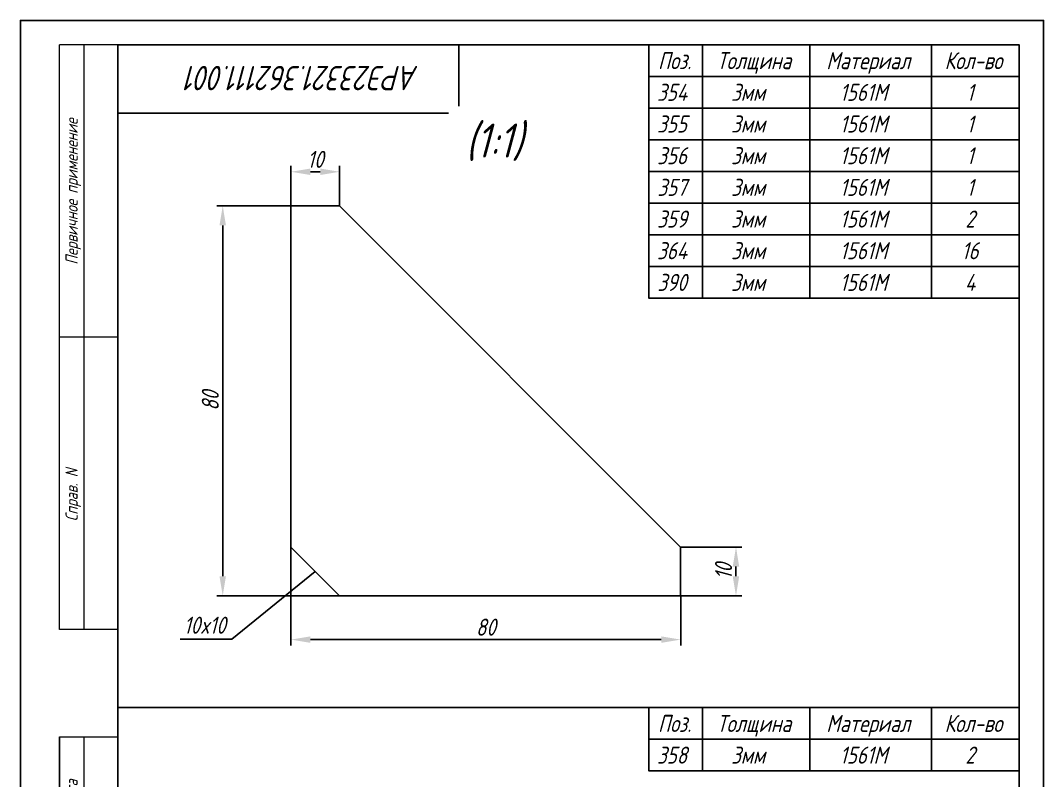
# Model space of a CAD drawing. Header units: millimetres. Extents: x -37166 to -34073, y -441 to 2979.
# Drawn here: x -35267 to -35057, y 394.4 to 550.4 of the extents above; entities that cross this region are included whole.
import ezdxf
from ezdxf.enums import TextEntityAlignment as Align

# ---------------------------------------------------------------- set-up
doc = ezdxf.new("R2010")
doc.units = ezdxf.units.MM
doc.header["$PDSIZE"] = -1
doc.linetypes.add('SLD-Сплошная', pattern=[0])
for name, color, linetype in [('Frame', 6, 'Continuous'), ('ОСНОВНАЯ_НАДПИСЬ', 7, 'SLD-Сплошная'), ('ЧЕРТЕЖ', 7, 'Continuous')]:
    doc.layers.add(name, color=color, linetype=linetype)
doc.styles.add('SLDTEXTSTYLE0', font='ГОСТ тип А наклонный.ttf')
doc.styles.get("Standard").update_dxf_attribs({"font": 'ГОСТ тип А наклонный.ttf'})
doc.styles.add('ГОСТ', font='ГОСТ тип А.ttf', dxfattribs={"oblique": 15})
doc.dimstyles.new('dim1', dxfattribs={"dimtxt": 3.5, "dimasz": 4, "dimexe": 1.2, "dimexo": 0, "dimgap": 0.8, "dimtad": 1, "dimdec": 0, "dimdsep": 46, "dimtxsty": 'Standard', "dimcen": 5, "dimadec": 0, "dimazin": 0, "dimtfac": 1, "dimtdec": 0, "dimtmove": 0, "dimatfit": 3, "dimfxl": 0, "dimtolj": 1, "dimtzin": 0, "dimarcsym": 0})

# ---------------------------------------------------------------- blocks, each defined once
blk = doc.blocks.new('stamp-side-22600')
at = {"layer": 'Frame'}
blk.add_line((-12, 0), (-12, 145), dxfattribs=at)
at = {"layer": 'Frame', "lineweight": 13}
for p, q in [((-12, 145), (0, 145)), ((-12, 110), (0, 110)), ((0, 85), (-12, 85)), ((-12, 60), (0, 60)), ((0, 25), (-12, 25)), ((0, 0), (-12, 0))]:
    blk.add_line(p, q, dxfattribs=at)
at = {"layer": 'Frame', "color": 7, "lineweight": 13}
blk.add_line((-7, 145), (-7, 0), dxfattribs=at)
at = {"color": 7, "lineweight": 13, "style": 'ГОСТ', "oblique": 15}
for s, p in [('Подпись и дата', (-8.25, 115.55)), ('Инв. N дубл.', (-8.25, 88.76)), ('Взамен инв. N', (-8.25, 61.42)), ('Подпись и дата', (-8.25, 30.25)), ('Инв. N подл.', (-8.25, 2.97))]:
    blk.add_text(s, height=2.5, rotation=90, dxfattribs=at).set_placement(p)
blk = doc.blocks.new('stamp-side-w22600')
at = {"layer": 'Frame', "lineweight": 13}
for p, q in [((0, 287), (-12, 287)), ((-12, 167), (-12, 287)), ((0, 227), (-12, 227)), ((0, 167), (-12, 167))]:
    blk.add_line(p, q, dxfattribs=at)
at = {"layer": 'Frame', "color": 7, "lineweight": 13}
blk.add_line((-7, 287), (-7, 167), dxfattribs=at)
blk.add_blockref('stamp-side-22600', (0, 0))
at = {"color": 7, "lineweight": 13, "style": 'ГОСТ', "oblique": 15}
for s, p in [('Первичное применение', (-8.25, 241.89)), ('Справ. N', (-8.25, 189.23))]:
    blk.add_text(s, height=2.5, rotation=90, dxfattribs=at).set_placement(p)
blk = doc.blocks.new('A4-vert-gost-02-Neptun')
at = {"layer": 'Frame', "color": 7}
blk.add_lwpolyline([(0, 0), (0, 297), (210, 297), (210, 0)], close=True, dxfattribs=at)
at = {"layer": 'Frame'}
blk.add_lwpolyline([(20, 5), (20, 292), (205, 292), (205, 5)], close=True, dxfattribs=at)
blk.add_lwpolyline([(90, 292), (90, 278), (20, 278)], dxfattribs=at)
blk.add_blockref('stamp-side-w22600', (20, 5))
at = {"layer": 'ОСНОВНАЯ_НАДПИСЬ', "lineweight": 13, "style": 'SLDTEXTSTYLE0', "oblique": 7.5}
blk.add_attdef('PAGE', text='', height=3.5, dxfattribs=at).set_placement((199.52, 7.97), align=Align.CENTER)
at = {"layer": 'ЧЕРТЕЖ', "style": 'ГОСТ', "oblique": 15}
blk.add_attdef('НОМЕР ЧЕРТЕЖА', text='', height=5, rotation=180, dxfattribs=at).set_placement((58.02, 285.18), align=Align.MIDDLE_CENTER)
blk.add_attdef('Номер чертежа', text='', height=7, dxfattribs=at).set_placement((141.15, 13.28), align=Align.MIDDLE_CENTER)
blk = doc.blocks.new('*D6901')
at = {"color": 0, "lineweight": -2}
for p, q in [((-35211.47, 442.3), (-35211.47, 422.1)), ((-35131.47, 432.3), (-35131.47, 422.1)), ((-35135.47, 423.3), (-35207.47, 423.3))]:
    blk.add_line(p, q, dxfattribs=at)
at = {"color": 0}
for points in [[(-35207.47, 423.96), (-35207.47, 422.63), (-35211.47, 423.3)], [(-35135.47, 422.63), (-35135.47, 423.96), (-35131.47, 423.3)]]:
    blk.add_solid(points, dxfattribs=at)
at = {"layer": 'Defpoints', "color": 0}
for p in [(-35211.47, 442.3), (-35131.47, 432.3), (-35211.47, 423.3)]:
    blk.add_point(p, dxfattribs=at)
at = {"color": 0, "insert": (-35171.47, 425.85), "char_height": 3.5, "attachment_point": 5}
blk.add_mtext('\\A1;80', dxfattribs=at)
blk = doc.blocks.new('*D6902')
at = {"color": 0, "lineweight": -2}
for p, q in [((-35211.47, 512.3), (-35211.47, 520.5)), ((-35207.47, 519.3), (-35205.47, 519.3)), ((-35201.47, 512.3), (-35201.47, 520.5))]:
    blk.add_line(p, q, dxfattribs=at)
at = {"color": 0}
for points in [[(-35207.47, 519.97), (-35207.47, 518.64), (-35211.47, 519.3)], [(-35205.47, 518.64), (-35205.47, 519.97), (-35201.47, 519.3)]]:
    blk.add_solid(points, dxfattribs=at)
at = {"layer": 'Defpoints', "color": 0}
for p in [(-35201.47, 519.3), (-35211.47, 512.3), (-35201.47, 512.3)]:
    blk.add_point(p, dxfattribs=at)
at = {"color": 0, "insert": (-35206.47, 521.85), "char_height": 3.5, "attachment_point": 5}
blk.add_mtext('\\A1;10', dxfattribs=at)
blk = doc.blocks.new('*D6904')
at = {"color": 0, "lineweight": -2}
for p, q in [((-35211.47, 512.3), (-35226.67, 512.3)), ((-35225.47, 508.3), (-35225.47, 436.3)), ((-35201.47, 432.3), (-35226.67, 432.3))]:
    blk.add_line(p, q, dxfattribs=at)
at = {"color": 0}
for points in [[(-35224.81, 508.3), (-35226.14, 508.3), (-35225.47, 512.3)], [(-35226.14, 436.3), (-35224.81, 436.3), (-35225.47, 432.3)]]:
    blk.add_solid(points, dxfattribs=at)
at = {"layer": 'Defpoints', "color": 0}
for p in [(-35211.47, 512.3), (-35225.47, 432.3), (-35201.47, 432.3)]:
    blk.add_point(p, dxfattribs=at)
at = {"color": 0, "insert": (-35228.02, 472.3), "char_height": 3.5, "attachment_point": 5, "rotation": 90}
blk.add_mtext('\\A1;80', dxfattribs=at)
blk = doc.blocks.new('*D6905')
at = {"color": 0, "lineweight": -2}
for p, q in [((-35131.47, 442.3), (-35118.92, 442.3)), ((-35120.12, 436.3), (-35120.12, 438.3)), ((-35131.47, 432.3), (-35118.92, 432.3))]:
    blk.add_line(p, q, dxfattribs=at)
at = {"color": 0}
for points in [[(-35119.46, 438.3), (-35120.79, 438.3), (-35120.12, 442.3)], [(-35120.79, 436.3), (-35119.46, 436.3), (-35120.12, 432.3)]]:
    blk.add_solid(points, dxfattribs=at)
at = {"layer": 'Defpoints', "color": 0}
for p in [(-35131.47, 442.3), (-35120.12, 442.3), (-35131.47, 432.3)]:
    blk.add_point(p, dxfattribs=at)
at = {"color": 0, "insert": (-35122.67, 437.3), "char_height": 3.5, "attachment_point": 5, "rotation": 90}
blk.add_mtext('\\A1;10', dxfattribs=at)

msp = doc.modelspace()

# ---------------------------------------------------------------- linework, layer by layer
at = {"color": 6, "ltscale": 0.05}
for p, q in [((-35126.991, 545.351), (-35126.991, 493.351)), ((-35104.991, 545.351), (-35104.991, 493.351)), ((-35079.991, 545.351), (-35079.991, 493.351)), ((-35061.991, 538.851), (-35137.991, 538.851)), ((-35126.991, 409.343), (-35126.991, 396.343)), ((-35104.991, 409.343), (-35104.991, 396.343)), ((-35079.991, 409.343), (-35079.991, 396.343)), ((-35061.991, 402.843), (-35137.991, 402.843))]:
    msp.add_line(p, q, dxfattribs=at)
at = {"color": 7}
for p, q in [((-35137.991, 532.351), (-35061.991, 532.351)), ((-35137.991, 525.851), (-35061.991, 525.851)), ((-35137.991, 519.351), (-35061.991, 519.351)), ((-35137.991, 512.851), (-35061.991, 512.851)), ((-35137.991, 506.351), (-35061.991, 506.351)), ((-35137.991, 499.851), (-35061.991, 499.851))]:
    msp.add_line(p, q, dxfattribs=at)
at = {"color": 2}
for p, q in [((-35211.475, 512.302), (-35211.475, 442.302)), ((-35201.475, 512.302), (-35211.475, 512.302)), ((-35131.475, 442.302), (-35201.475, 512.302)), ((-35211.475, 442.302), (-35201.475, 432.302)), ((-35131.475, 432.302), (-35131.475, 442.302)), ((-35201.475, 432.302), (-35131.475, 432.302))]:
    msp.add_line(p, q, dxfattribs=at)
at = {"color": 6}
msp.add_line((-35246.991, 409.343), (-35061.991, 409.343), dxfattribs=at)
at = {"color": 6, "ltscale": 0.05}
for points in [[(-35137.991, 545.351), (-35061.991, 545.351), (-35061.991, 493.351), (-35137.991, 493.351)], [(-35137.991, 409.343), (-35061.991, 409.343), (-35061.991, 396.343), (-35137.991, 396.343)]]:
    msp.add_lwpolyline(points, close=True, dxfattribs=at)
at = {"color": 7}
msp.add_lwpolyline([(-35234.192, 423.385), (-35223.586, 423.385), (-35206.475, 437.302)], dxfattribs=at)

# ---------------------------------------------------------------- block references
at = {"color": 2, "lineweight": 100, "ltscale": 0.4}
ref = msp.add_blockref('A4-vert-gost-02-Neptun', (-35266.989, 253.351), dxfattribs=at)
ref.add_attrib('НОМЕР ЧЕРТЕЖА', 'АРЭ23321.362111.001', dxfattribs={"layer": 'ЧЕРТЕЖ', "height": 5, "rotation": 180, "style": 'ГОСТ', "oblique": 15}).set_placement((-35208.967, 538.531), align=Align.MIDDLE_CENTER)

# ---------------------------------------------------------------- texts
at = {"color": 7, "style": 'ГОСТ', "oblique": 15}
msp.add_text('10x10', height=3.5, dxfattribs=at).set_placement((-35229.173, 424.503), align=Align.CENTER)
at = {"color": 7, "char_height": 3.5, "attachment_point": 2, "style": 'ГОСТ'}
for s, insert in [('{\\A1;Поз.}', (-35132.727, 543.851)), ('{\\A1;Толщина}', (-35116.425, 543.851)), ('{\\A1;Материал}', (-35092.975, 543.851)), ('{\\A1;Кол-во}', (-35071.39, 543.851)), ('354', (-35133.252, 537.351)), ('{\\A1;3мм}', (-35117.642, 537.351)), ('{\\A1;1561М}', (-35093.953, 537.351)), ('{\\A1;1}', (-35072.082, 537.351)), ('355', (-35133.252, 530.851)), ('{\\A1;3мм}', (-35117.642, 530.851)), ('{\\A1;1561М}', (-35093.953, 530.851)), ('{\\A1;1}', (-35072.082, 530.851)), ('356', (-35133.252, 524.351)), ('{\\A1;3мм}', (-35117.642, 524.351)), ('{\\A1;1561М}', (-35093.953, 524.351)), ('{\\A1;1}', (-35072.082, 524.351)), ('357', (-35133.252, 517.851)), ('{\\A1;3мм}', (-35117.642, 517.851)), ('{\\A1;1561М}', (-35093.953, 517.851)), ('{\\A1;1}', (-35072.082, 517.851)), ('359', (-35133.252, 511.351)), ('{\\A1;3мм}', (-35117.642, 511.351)), ('{\\A1;1561М}', (-35093.953, 511.351)), ('{\\A1;2}', (-35072.082, 511.351)), ('364', (-35133.252, 504.851)), ('{\\A1;3мм}', (-35117.642, 504.851)), ('{\\A1;1561М}', (-35093.953, 504.851)), ('{\\A1;16}', (-35072.082, 504.851)), ('390', (-35133.252, 498.351)), ('{\\A1;3мм}', (-35117.642, 498.351)), ('{\\A1;1561М}', (-35093.953, 498.351)), ('{\\A1;4}', (-35072.082, 498.351)), ('{\\A1;Поз.}', (-35132.727, 407.843)), ('{\\A1;Толщина}', (-35116.425, 407.843)), ('{\\A1;Материал}', (-35092.975, 407.843)), ('{\\A1;Кол-во}', (-35071.39, 407.843)), ('358', (-35133.252, 401.343)), ('{\\A1;3мм}', (-35117.642, 401.343)), ('{\\A1;1561М}', (-35093.953, 401.343)), ('{\\A1;2}', (-35072.082, 401.343))]:
    msp.add_mtext(s, dxfattribs=dict(at, insert=insert))

# ---------------------------------------------------------------- dimensions: what is measured, and where the dimension line sits
for base, p1, p2, picture, middle in [((-35201.475, 519.302), (-35211.475, 512.302), (-35201.475, 512.302), '*D6902', (-35206.475, 521.852)), ((-35211.475, 423.295), (-35131.475, 432.302), (-35211.475, 442.302), '*D6901', (-35171.475, 425.845))]:
    dim = msp.add_linear_dim(base=base, p1=p1, p2=p2, dimstyle='dim1', override={"dimscale": 1, "dimlfac": 1, "dimtxsty": 'Standard', "dimsah": 1, "dimtolj": 1})
    dim.commit()
    dim.dimension.update_dxf_attribs({"geometry": picture, "text_midpoint": middle})
for base, p1, p2, picture, middle in [((-35225.475, 432.302), (-35211.475, 512.302), (-35201.475, 432.302), '*D6904', (-35228.025, 472.302)), ((-35120.124, 442.302), (-35131.475, 432.302), (-35131.475, 442.302), '*D6905', (-35122.674, 437.302))]:
    dim = msp.add_linear_dim(base=base, p1=p1, p2=p2, angle=90, dimstyle='dim1', override={"dimscale": 1, "dimlfac": 1, "dimtxsty": 'Standard', "dimsah": 1, "dimtolj": 1})
    dim.commit()
    dim.dimension.update_dxf_attribs({"geometry": picture, "text_midpoint": middle})

# ---------------------------------------------------------------- next in the draw order: texts
at = {"color": 7, "insert": (-35175.628, 521.52), "char_height": 7, "attachment_point": 7, "style": 'ГОСТ', "bg_fill": 2}
msp.add_mtext('{\\A1;(1:1)}', dxfattribs=at)

doc.saveas('drawing.dxf')
